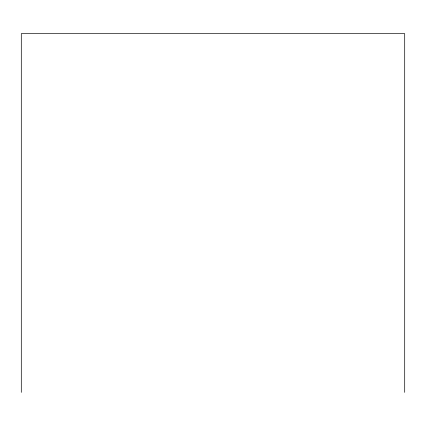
<?xml version="1.0" encoding="UTF-8"?>
<svg xmlns="http://www.w3.org/2000/svg" width="426" height="426" viewBox="0 0 426 426"><rect width="100%" height="100%" fill="white"/><g stroke="black" fill="none" stroke-linecap="round" stroke-linejoin="round"><path stroke-width="0.64" d="M404.7 392.373L404.7 33.627L21.3 33.627L21.3 392.373"/></g></svg>
